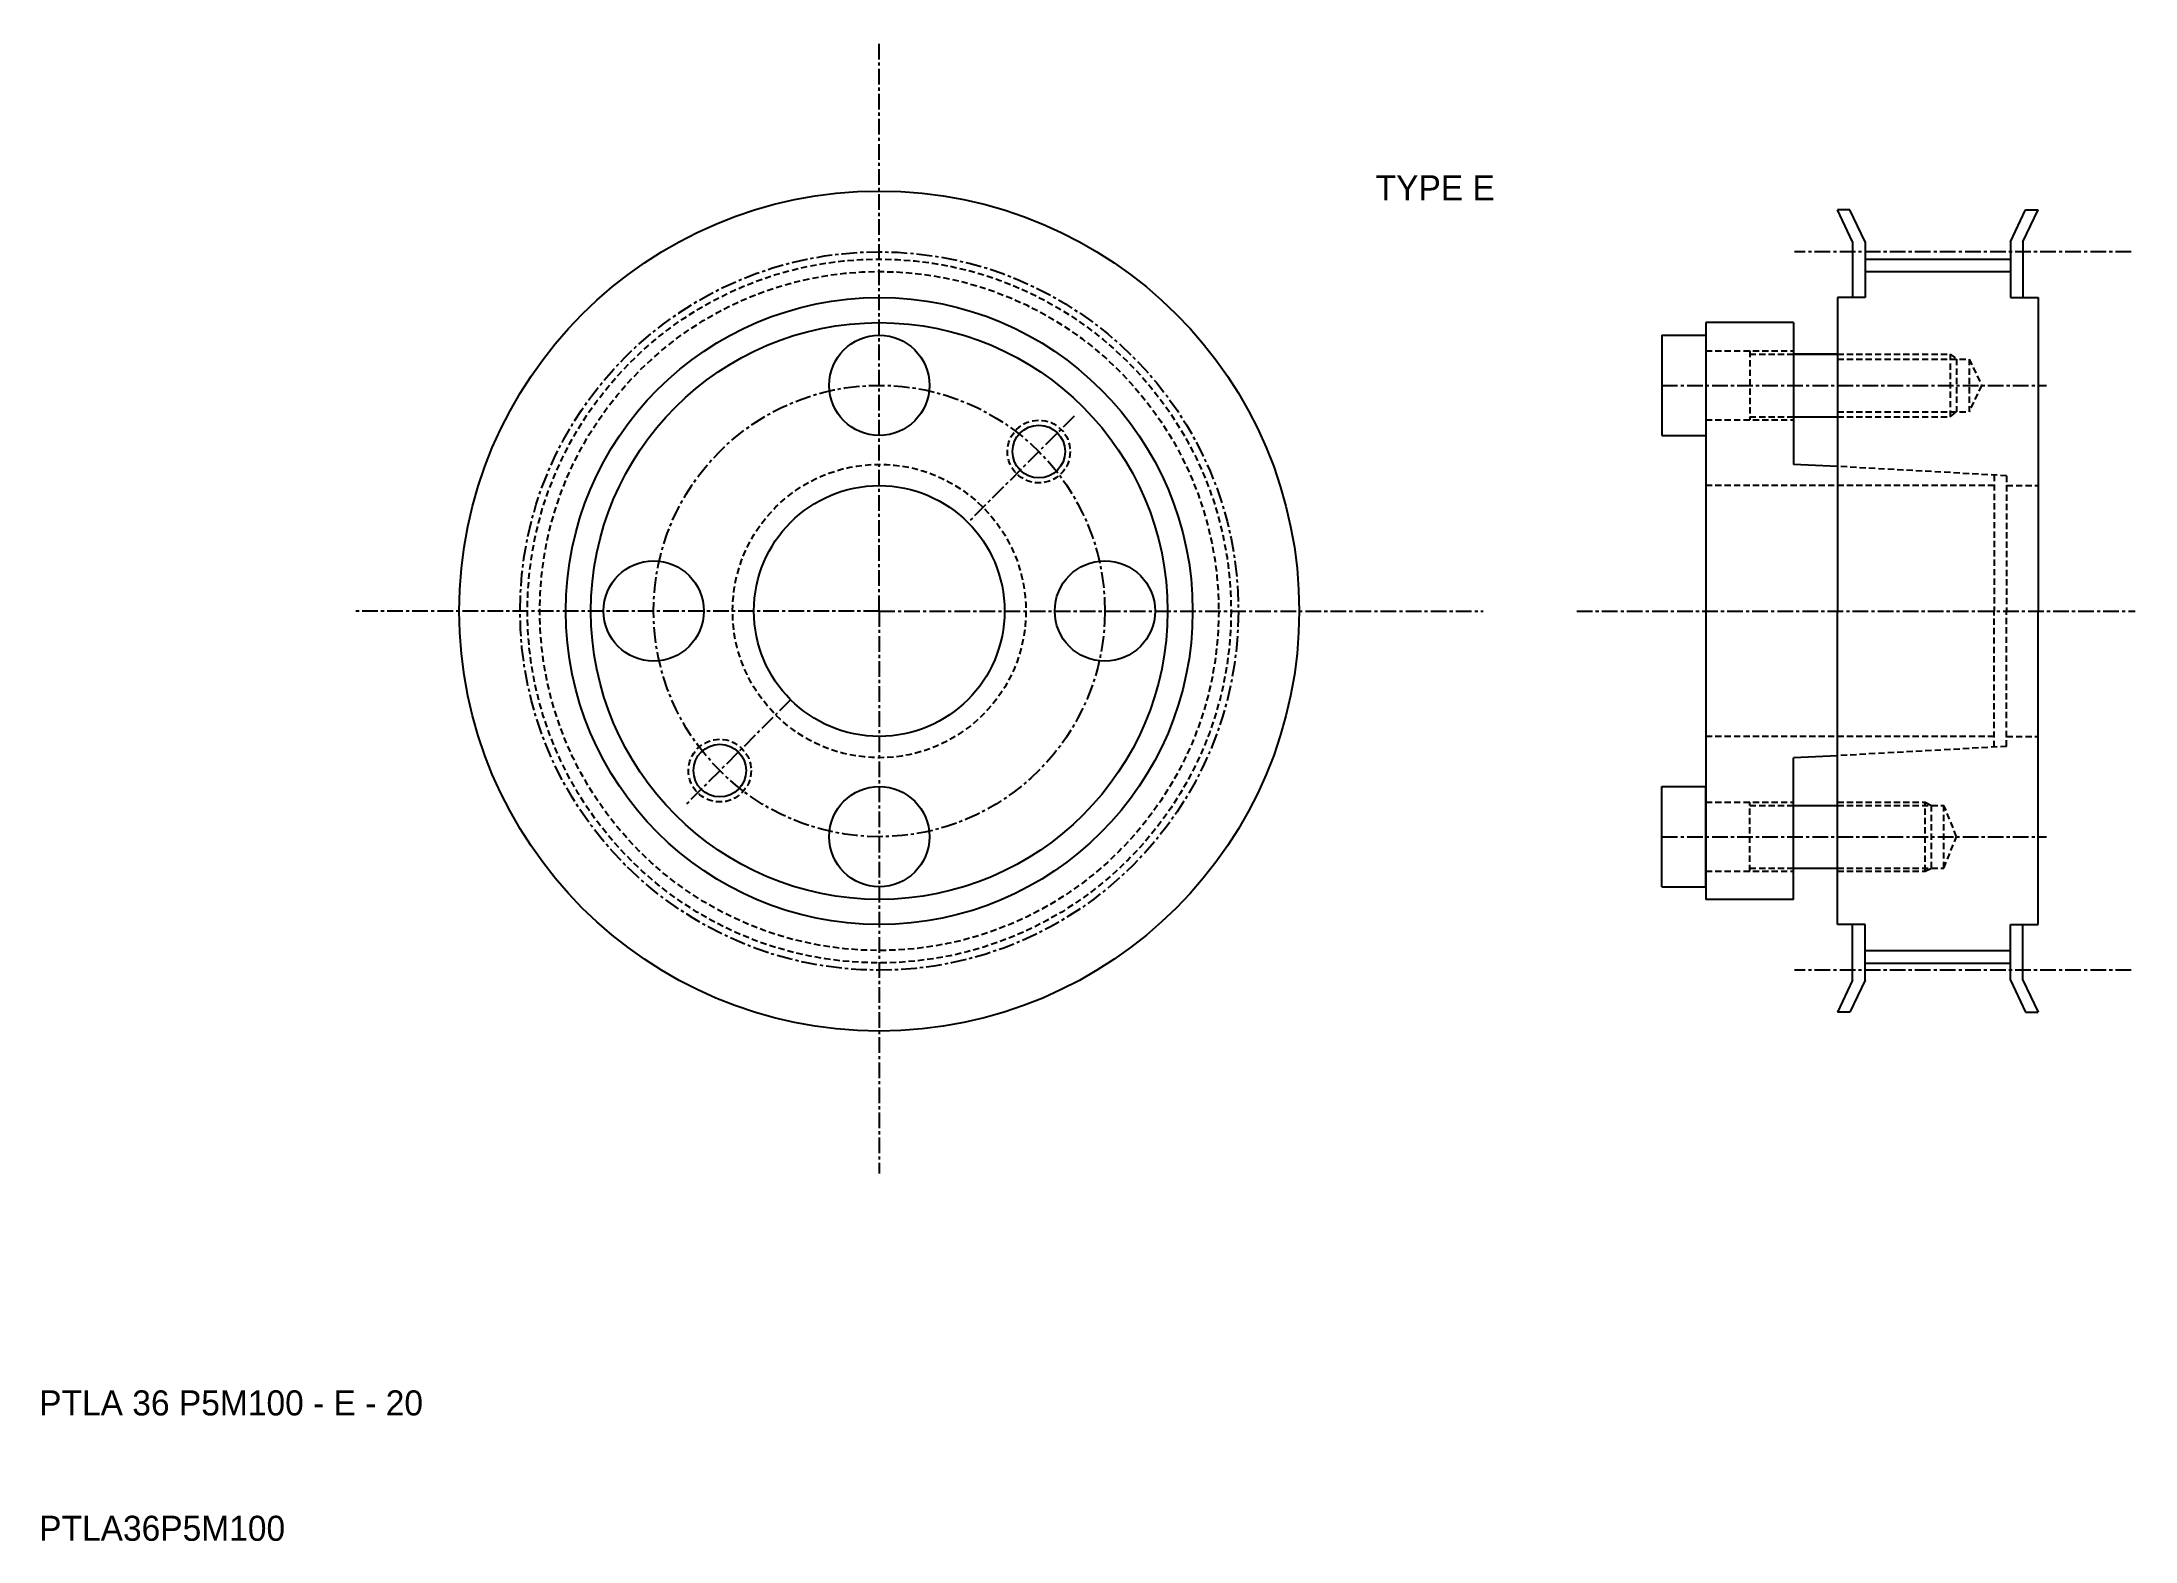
# Model space of a CAD drawing. Extents: x -215 to -48, y 882 to 1002.
import ezdxf

# ---------------------------------------------------------------- set-up
doc = ezdxf.new("R2010")
doc.units = 0
doc.linetypes.add('CENTER', pattern=[2, 1.25, -0.25, 0.25, -0.25])
doc.linetypes.add('DASHED', pattern=[0.75, 0.5, -0.25])
doc.layers.get('0').update_dxf_attribs({"linetype": 'CONTINUOUS'})
doc.layers.add('CENTER', color=1, linetype='CENTER')

msp = doc.modelspace()

# ---------------------------------------------------------------- linework, layer by layer
at = {"color": 7, "linetype": 'CONTINUOUS'}
for p, q in [((-70.95, 988.53), (-71.95, 988.53)), ((-70.75, 985.97), (-71.95, 988.53)), ((-69.75, 985.97), (-70.95, 988.53)), ((-58.15, 985.97), (-56.95, 988.53)), ((-57.15, 985.97), (-55.95, 988.53)), ((-56.95, 988.53), (-55.95, 988.53)), ((-70.75, 985.97), (-70.75, 981.53)), ((-69.75, 985.97), (-69.75, 981.53)), ((-58.15, 985.97), (-58.15, 981.53)), ((-57.15, 985.97), (-57.15, 981.53)), ((-69.75, 984.6), (-58.15, 984.6)), ((-69.75, 983.6), (-58.15, 983.6)), ((-69.75, 981.53), (-71.95, 981.53)), ((-71.95, 981.53), (-71.95, 956.53)), ((-58.15, 981.53), (-57.15, 981.53)), ((-57.65, 981.53), (-55.95, 981.53)), ((-55.95, 981.53), (-55.95, 956.53)), ((-75.45, 979.53), (-82.45, 979.53)), ((-82.45, 979.53), (-82.45, 933.53)), ((-82.45, 979.53), (-82.45, 933.53)), ((-75.45, 979.53), (-75.45, 968.23)), ((-85.95, 978.53), (-85.95, 970.53)), ((-85.95, 978.53), (-82.45, 978.53)), ((-82.45, 978.53), (-82.45, 970.53)), ((-71.95, 977.03), (-75.45, 977.03)), ((-75.45, 977.03), (-71.95, 977.03)), ((-75.45, 972.03), (-71.95, 972.03)), ((-85.95, 970.53), (-82.45, 970.53)), ((-71.94, 968.06), (-75.45, 968.23)), ((-71.95, 931.53), (-71.95, 956.53)), ((-55.95, 931.53), (-55.95, 956.53)), ((-71.94, 944.99), (-75.45, 944.83)), ((-75.45, 933.53), (-75.45, 944.83)), ((-85.95, 942.53), (-82.45, 942.53)), ((-85.95, 934.53), (-85.95, 942.53)), ((-82.45, 934.53), (-82.45, 942.53)), ((-75.45, 941.03), (-71.95, 941.03)), ((-75.45, 936.03), (-71.95, 936.03)), ((-85.95, 934.53), (-82.45, 934.53)), ((-75.45, 933.53), (-82.45, 933.53)), ((-69.75, 931.53), (-71.95, 931.53)), ((-70.75, 927.08), (-70.75, 931.53)), ((-69.75, 927.08), (-69.75, 931.53)), ((-58.15, 927.08), (-58.15, 931.53)), ((-58.15, 931.53), (-57.15, 931.53)), ((-57.65, 931.53), (-55.95, 931.53)), ((-57.15, 927.08), (-57.15, 931.53)), ((-69.75, 929.45), (-58.15, 929.45)), ((-70.75, 927.08), (-71.95, 924.53)), ((-69.75, 927.08), (-70.95, 924.53)), ((-69.75, 928.45), (-58.15, 928.45)), ((-58.15, 927.08), (-56.95, 924.53)), ((-57.15, 927.08), (-55.95, 924.53)), ((-70.95, 924.53), (-71.95, 924.53)), ((-56.95, 924.53), (-55.95, 924.53))]:
    msp.add_line(p, q, dxfattribs=at)
at = {"color": 3, "linetype": 'DASHED'}
for p, q in [((-82.45, 977.28), (-75.45, 977.28)), ((-78.95, 977.28), (-78.95, 971.78)), ((-78.95, 977.03), (-75.45, 977.03)), ((-71.95, 977.03), (-62.95, 977.03)), ((-62.95, 977.03), (-62.95, 972.03)), ((-62.95, 977.03), (-62.45, 976.63)), ((-71.95, 976.63), (-61.45, 976.63)), ((-62.45, 976.63), (-62.45, 972.43)), ((-61.45, 976.63), (-61.45, 972.43)), ((-61.45, 976.63), (-60.45, 974.53)), ((-60.45, 974.53), (-61.45, 972.43)), ((-78.95, 972.03), (-75.45, 972.03)), ((-71.95, 972.43), (-61.45, 972.43)), ((-71.95, 972.03), (-62.95, 972.03)), ((-62.95, 972.03), (-62.45, 972.43)), ((-82.45, 971.78), (-75.45, 971.78)), ((-58.45, 967.32), (-71.94, 968.06)), ((-59.45, 967.38), (-59.45, 956.53)), ((-58.45, 967.32), (-58.45, 956.53)), ((-59.45, 966.53), (-82.45, 966.53)), ((-58.45, 966.53), (-55.95, 966.53)), ((-59.45, 945.68), (-59.45, 956.53)), ((-58.45, 945.73), (-58.45, 956.53)), ((-59.45, 946.53), (-82.45, 946.53)), ((-58.45, 945.73), (-71.94, 944.99)), ((-58.45, 946.53), (-55.95, 946.53)), ((-82.45, 941.28), (-75.45, 941.28)), ((-78.95, 935.78), (-78.95, 941.28)), ((-78.95, 941.03), (-75.45, 941.03)), ((-71.95, 941.28), (-64.95, 941.28)), ((-71.95, 941.03), (-63.45, 941.03)), ((-64.95, 941.28), (-64.45, 941.03)), ((-64.95, 935.78), (-64.95, 941.28)), ((-64.45, 936.03), (-64.45, 941.03)), ((-63.45, 936.03), (-63.45, 941.03)), ((-62.45, 938.53), (-63.45, 941.03)), ((-63.45, 936.03), (-62.45, 938.53)), ((-82.45, 935.78), (-75.45, 935.78)), ((-78.95, 936.03), (-75.45, 936.03)), ((-71.95, 936.03), (-63.45, 936.03)), ((-71.95, 935.78), (-64.95, 935.78)), ((-64.95, 935.78), (-64.45, 936.03))]:
    msp.add_line(p, q, dxfattribs=at)
at = {"color": 1, "linetype": 'CENTER'}
for p, q in [((-132.83, 972.08), (-141.31, 963.6)), ((-155.46, 949.45), (-163.94, 940.97))]:
    msp.add_line(p, q, dxfattribs=at)
at = {"color": 7, "linetype": 'CONTINUOUS'}
for centre, radius in [((-148.39, 956.53), 33.5), ((-148.39, 956.53), 25), ((-148.39, 956.53), 23), ((-148.39, 974.53), 4), ((-135.66, 969.25), 2.1), ((-148.39, 956.53), 10), ((-166.39, 956.53), 4), ((-130.39, 956.53), 4), ((-161.11, 943.8), 2.1), ((-148.39, 938.53), 4)]:
    msp.add_circle(centre, radius, dxfattribs=at)
at = {"color": 3, "linetype": 'DASHED'}
for centre, radius in [((-148.39, 956.53), 28.07), ((-148.39, 956.53), 27.08), ((-135.66, 969.25), 2.5), ((-148.39, 956.53), 11.7), ((-161.11, 943.8), 2.5)]:
    msp.add_circle(centre, radius, dxfattribs=at)
at = {"color": 1, "linetype": 'CENTER'}
msp.add_circle((-148.39, 956.53), 18, dxfattribs=at)
at = {"layer": 'CENTER', "color": 1, "linetype": 'CENTER'}
for p, q in [((-148.39, 956.53), (-148.39, 1001.93)), ((-48.52, 985.18), (-75.37, 985.18)), ((-85.95, 974.53), (-55.27, 974.53)), ((-148.39, 956.53), (-190.21, 956.53)), ((-148.39, 956.53), (-100.2, 956.53)), ((-148.39, 956.53), (-148.39, 911.67)), ((-92.74, 956.53), (-48.2, 956.53)), ((-92.74, 956.53), (-48.2, 956.53)), ((-92.74, 956.53), (-48.2, 956.53)), ((-92.74, 956.53), (-48.2, 956.53)), ((-92.74, 956.53), (-48.2, 956.53)), ((-92.74, 956.53), (-48.2, 956.53)), ((-85.95, 938.53), (-55.27, 938.53)), ((-48.52, 927.88), (-75.37, 927.88))]:
    msp.add_line(p, q, dxfattribs=at)
msp.add_circle((-148.39, 956.53), 28.65, dxfattribs=at)

# ---------------------------------------------------------------- texts
at = {"color": 7, "linetype": 'CONTINUOUS'}
for s, p in [('TYPE E', (-108.79, 989.29)), ('PTLA 36 P5M100 - E - 20', (-215.41, 892.37)), ('PTLA36P5M100', (-215.41, 882.37))]:
    msp.add_text(s, height=2, dxfattribs=at).set_placement(p)

doc.saveas('drawing.dxf')
